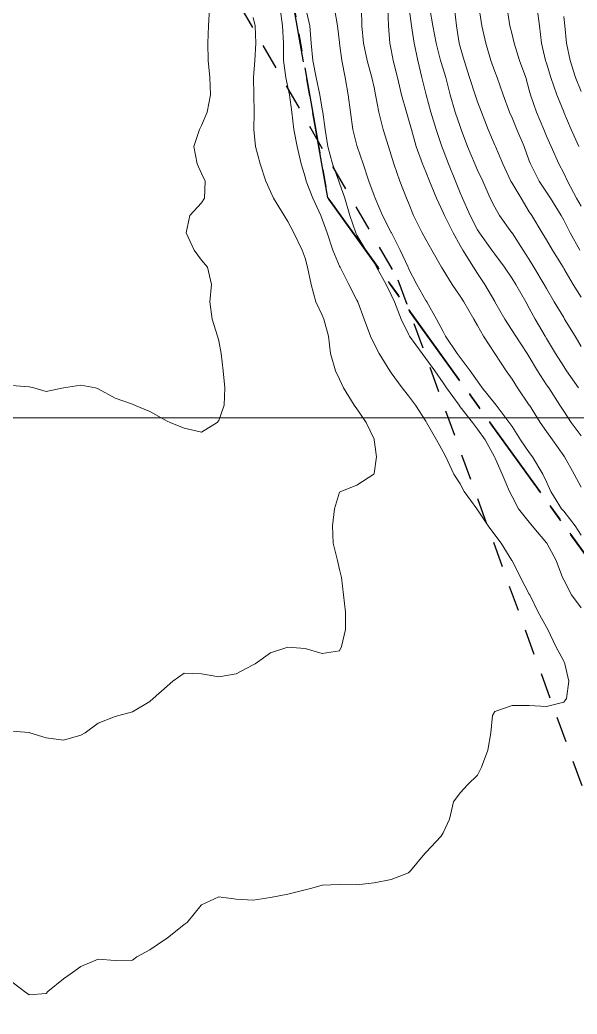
# Model space of a CAD drawing. Header units: centimetres. Extents: x 0 to 642158, y -847 to 649707.
# Drawn here: x 616929.49 to 616945.64, y 620270.09 to 620298.92 of the extents above; entities that cross this region are included whole.
import ezdxf

# ---------------------------------------------------------------- set-up
doc = ezdxf.new("R2010")
doc.units = ezdxf.units.CM
doc.header["$MEASUREMENT"] = 0
doc.linetypes.add('CENTERX2', pattern=[4, 2.5, -0.5, 0.5, -0.5])
doc.linetypes.add('JIS_02_0.7', pattern=[1.35, 0.75, -0.6])
for name, color, linetype, lineweight in [('MEV_grille', 254, 'Continuous', 9), ('WAL_parcellaire agricole', 7, 'JIS_02_0.7', 25), ('WAL_topographie 0.5', 253, 'Continuous', 20)]:
    doc.layers.add(name, color=color, linetype=linetype, lineweight=lineweight)
doc.layers.add('SPW_parcellaire cadastral', color=7, linetype='CENTERX2', lineweight=25, true_color=0xff0542)

# ---------------------------------------------------------------- blocks, each defined once
blk = doc.blocks.new('*U114')
at = {"layer": 'MEV_grille', "transparency": 33554687}
blk.add_lwpolyline([(-1338.461, 0), (1338.461, 0)], dxfattribs=at)
blk = doc.blocks.new('*U115')
at = {"layer": 'MEV_grille', "color": 0, "linetype": 'ByBlock', "lineweight": -2, "transparency": 16777216}
blk.add_blockref('*U114', (0, -2100), dxfattribs=at)

msp = doc.modelspace()

# ---------------------------------------------------------------- linework, layer by layer
at = {"layer": 'SPW_parcellaire cadastral'}
for points in [[(617146.257, 620375.609), (617171.917, 620342.183), (617234.747, 620260.301), (617106.707, 620158.882), (617115.103, 620149.589), (617064.759, 620106.478), (617053.863, 620117.239), (616968.009, 620182.814), (616937.386, 620218.037), (616956.282, 620268.99), (616938.408, 620293.768), (616934.252, 620317.224), (616964.517, 620340.941), (617015.701, 620270.757), (617035.118, 620286.317), (617053.068, 620300.715), (617070.714, 620314.879), (617111.129, 620347.351), (617146.257, 620375.609)], [(616883.906, 620279.593), (616901.931, 620292.499), (616908.788, 620297.285), (616928.003, 620312.33), (616934.252, 620317.224), (616938.408, 620293.768), (616956.282, 620268.99), (616937.386, 620218.037), (616883.906, 620279.593)]]:
    msp.add_lwpolyline(points, dxfattribs=at)
at = {"layer": 'WAL_parcellaire agricole'}
msp.add_lwpolyline([(616814.972, 620053.628), (616740.957, 620187.285), (616763.872, 620197.621), (616785.453, 620210.873), (616845.948, 620253.88), (616873.445, 620272.883), (616895.443, 620289.885), (616917.191, 620305.471), (616928.44, 620312.222), (616940.443, 620291.39), (616945.861, 620276.474), (616947.695, 620267.475), (616936.951, 620221.391), (616939.069, 620211.428), (616952.954, 620195.393), (616968.962, 620184.092), (616986.584, 620171.864), (617004.365, 620160.596), (617008.458, 620154.4)], dxfattribs=at)
at = {"layer": 'WAL_topographie 0.5'}
for points in [[(616929.25, 620288.32), (616929.75, 620288.281), (616929.886, 620288.25), (616930.25, 620288.15), (616930.75, 620288.25), (616930.75, 620288.25), (616931.25, 620288.331), (616931.673, 620288.25), (616931.75, 620288.227), (616932.25, 620287.956), (616932.75, 620287.776), (616932.808, 620287.75), (616933.25, 620287.567), (616933.75, 620287.291), (616933.844, 620287.25), (616934.25, 620287.085), (616934.75, 620286.972), (616935.205, 620287.25), (616935.25, 620287.304), (616935.406, 620287.75), (616935.425, 620288.25), (616935.379, 620288.75), (616935.317, 620289.25), (616935.25, 620289.619), (616935.216, 620289.75), (616935.057, 620290.25), (616934.992, 620290.75), (616935.034, 620291.25), (616934.926, 620291.75), (616934.75, 620291.953), (616934.537, 620292.25), (616934.306, 620292.75), (616934.413, 620293.25), (616934.75, 620293.622), (616934.836, 620293.75), (616934.857, 620294.25), (616934.75, 620294.474), (616934.625, 620294.75), (616934.531, 620295.25), (616934.692, 620295.75), (616934.75, 620295.866), (616934.916, 620296.25), (616935.013, 620296.75), (616934.993, 620297.25), (616934.941, 620297.75), (616934.933, 620298.25), (616934.954, 620298.75), (616934.983, 620299.25)], [(616929.25, 620271.026), (616929.615, 620270.75), (616929.75, 620270.652), (616930.25, 620270.694), (616930.295, 620270.75), (616930.75, 620271.116), (616930.946, 620271.25), (616931.25, 620271.477), (616931.75, 620271.686), (616932.25, 620271.644), (616932.75, 620271.662), (616932.878, 620271.75), (616933.25, 620271.957), (616933.677, 620272.25), (616933.75, 620272.299), (616934.25, 620272.694), (616934.337, 620272.75), (616934.741, 620273.25), (616934.75, 620273.262), (616935.25, 620273.494), (616935.75, 620273.423), (616936.25, 620273.395), (616936.75, 620273.475), (616937.25, 620273.572), (616937.75, 620273.697), (616937.95, 620273.75), (616938.25, 620273.833), (616938.75, 620273.855), (616939.25, 620273.847), (616939.75, 620273.901), (616940.25, 620274), (616940.75, 620274.193), (616940.811, 620274.25), (616941.227, 620274.75), (616941.25, 620274.781), (616941.692, 620275.25), (616941.75, 620275.35), (616941.935, 620275.75), (616942.058, 620276.25), (616942.25, 620276.511), (616942.473, 620276.75), (616942.75, 620277.021), (616942.865, 620277.25), (616943.052, 620277.75), (616943.131, 620278.25), (616943.182, 620278.75), (616943.25, 620278.873), (616943.75, 620279.045), (616944.25, 620279.046), (616944.75, 620279.009), (616945.25, 620279.138), (616945.329, 620279.25), (616945.396, 620279.75), (616945.285, 620280.25), (616945.25, 620280.332), (616945.022, 620280.75), (616944.788, 620281.25), (616944.75, 620281.316), (616944.504, 620281.75), (616944.261, 620282.25), (616944.25, 620282.273), (616943.995, 620282.75), (616943.75, 620283.246), (616943.748, 620283.25), (616943.433, 620283.75), (616943.25, 620283.988), (616943.059, 620284.25), (616942.75, 620284.72), (616942.726, 620284.75), (616942.366, 620285.25), (616942.25, 620285.469), (616942.059, 620285.75), (616941.832, 620286.25), (616941.75, 620286.403), (616941.564, 620286.75), (616941.274, 620287.25), (616941.25, 620287.288), (616940.953, 620287.75), (616940.75, 620288.018), (616940.563, 620288.25), (616940.25, 620288.689), (616940.209, 620288.75), (616939.897, 620289.25), (616939.75, 620289.531), (616939.648, 620289.75), (616939.468, 620290.25), (616939.276, 620290.75), (616939.25, 620290.798), (616939.02, 620291.25), (616938.766, 620291.75), (616938.75, 620291.782), (616938.559, 620292.25), (616938.394, 620292.75), (616938.25, 620293.145), (616938.203, 620293.25), (616937.972, 620293.75), (616937.782, 620294.25), (616937.75, 620294.368), (616937.639, 620294.75), (616937.518, 620295.25), (616937.426, 620295.75), (616937.364, 620296.25), (616937.296, 620296.75), (616937.25, 620296.97), (616937.194, 620297.25), (616937.127, 620297.75), (616937.122, 620298.25), (616937.101, 620298.75), (616937.025, 620299.25)], [(616945.75, 620281.879), (616945.478, 620282.25), (616945.25, 620282.684), (616945.216, 620282.75), (616945.029, 620283.25), (616944.757, 620283.75), (616944.75, 620283.758), (616944.333, 620284.25), (616944.25, 620284.356), (616943.939, 620284.75), (616943.75, 620285.099), (616943.674, 620285.25), (616943.464, 620285.75), (616943.25, 620286.239), (616943.245, 620286.25), (616942.967, 620286.75), (616942.75, 620287.053), (616942.605, 620287.25), (616942.25, 620287.701), (616942.213, 620287.75), (616941.854, 620288.25), (616941.75, 620288.399), (616941.508, 620288.75), (616941.25, 620289.108), (616941.141, 620289.25), (616940.782, 620289.75), (616940.75, 620289.812), (616940.533, 620290.25), (616940.34, 620290.75), (616940.25, 620290.949), (616940.1, 620291.25), (616939.826, 620291.75), (616939.75, 620291.886), (616939.509, 620292.25), (616939.25, 620292.682), (616939.219, 620292.75), (616939.053, 620293.25), (616938.9, 620293.75), (616938.75, 620294.192), (616938.729, 620294.25), (616938.542, 620294.75), (616938.412, 620295.25), (616938.332, 620295.75), (616938.263, 620296.25), (616938.25, 620296.331), (616938.177, 620296.75), (616938.069, 620297.25), (616937.973, 620297.75), (616937.929, 620298.25), (616937.886, 620298.75), (616937.777, 620299.25)], [(616945.75, 620283.98), (616945.578, 620284.25), (616945.25, 620284.677), (616945.187, 620284.75), (616944.875, 620285.25), (616944.75, 620285.53), (616944.643, 620285.75), (616944.342, 620286.25), (616944.25, 620286.378), (616943.999, 620286.75), (616943.75, 620287.133), (616943.67, 620287.25), (616943.288, 620287.75), (616943.25, 620287.799), (616942.888, 620288.25), (616942.75, 620288.447), (616942.532, 620288.75), (616942.25, 620289.134), (616942.164, 620289.25), (616941.825, 620289.75), (616941.75, 620289.888), (616941.562, 620290.25), (616941.277, 620290.75), (616941.25, 620290.791), (616940.992, 620291.25), (616940.75, 620291.719), (616940.735, 620291.75), (616940.508, 620292.25), (616940.253, 620292.75), (616940.25, 620292.757), (616939.993, 620293.25), (616939.781, 620293.75), (616939.75, 620293.831), (616939.601, 620294.25), (616939.431, 620294.75), (616939.259, 620295.25), (616939.25, 620295.284), (616939.139, 620295.75), (616939.068, 620296.25), (616939.003, 620296.75), (616938.912, 620297.25), (616938.818, 620297.75), (616938.752, 620298.25), (616938.75, 620298.265), (616938.688, 620298.75), (616938.6, 620299.25)], [(616945.75, 620285.373), (616945.548, 620285.75), (616945.273, 620286.25), (616945.25, 620286.283), (616944.921, 620286.75), (616944.75, 620286.986), (616944.567, 620287.25), (616944.253, 620287.75), (616944.25, 620287.755), (616943.911, 620288.25), (616943.75, 620288.501), (616943.576, 620288.75), (616943.25, 620289.246), (616943.247, 620289.25), (616942.923, 620289.75), (616942.75, 620290.059), (616942.642, 620290.25), (616942.35, 620290.75), (616942.25, 620290.909), (616942.011, 620291.25), (616941.75, 620291.677), (616941.706, 620291.75), (616941.422, 620292.25), (616941.25, 620292.551), (616941.145, 620292.75), (616940.898, 620293.25), (616940.75, 620293.617), (616940.695, 620293.75), (616940.5, 620294.25), (616940.328, 620294.75), (616940.25, 620295), (616940.168, 620295.25), (616940.013, 620295.75), (616939.89, 620296.25), (616939.796, 620296.75), (616939.75, 620296.959), (616939.687, 620297.25), (616939.548, 620297.75), (616939.443, 620298.25), (616939.4, 620298.75), (616939.391, 620299.25)], [(616945.75, 620286.867), (616945.465, 620287.25), (616945.25, 620287.573), (616945.136, 620287.75), (616944.814, 620288.25), (616944.75, 620288.346), (616944.491, 620288.75), (616944.25, 620289.151), (616944.186, 620289.25), (616943.856, 620289.75), (616943.75, 620289.921), (616943.542, 620290.25), (616943.252, 620290.75), (616943.25, 620290.754), (616942.962, 620291.25), (616942.75, 620291.568), (616942.632, 620291.75), (616942.322, 620292.25), (616942.25, 620292.379), (616942.04, 620292.75), (616941.788, 620293.25), (616941.75, 620293.338), (616941.558, 620293.75), (616941.36, 620294.25), (616941.25, 620294.519), (616941.153, 620294.75), (616940.97, 620295.25), (616940.831, 620295.75), (616940.75, 620296.049), (616940.692, 620296.25), (616940.549, 620296.75), (616940.426, 620297.25), (616940.305, 620297.75), (616940.25, 620298.051), (616940.21, 620298.25), (616940.17, 620298.75), (616940.147, 620299.25)], [(616945.672, 620288.25), (616945.33, 620288.75), (616945.25, 620288.875), (616945.013, 620289.25), (616944.75, 620289.684), (616944.71, 620289.75), (616944.418, 620290.25), (616944.25, 620290.563), (616944.145, 620290.75), (616943.858, 620291.25), (616943.75, 620291.425), (616943.531, 620291.75), (616943.25, 620292.132), (616943.165, 620292.25), (616942.806, 620292.75), (616942.75, 620292.836), (616942.533, 620293.25), (616942.315, 620293.75), (616942.25, 620293.91), (616942.115, 620294.25), (616941.904, 620294.75), (616941.75, 620295.154), (616941.714, 620295.25), (616941.555, 620295.75), (616941.401, 620296.25), (616941.259, 620296.75), (616941.25, 620296.785), (616941.134, 620297.25), (616941.017, 620297.75), (616940.917, 620298.25), (616940.838, 620298.75), (616940.77, 620299.25)], [(616945.75, 620289.456), (616945.579, 620289.75), (616945.275, 620290.25), (616945.25, 620290.29), (616944.972, 620290.75), (616944.75, 620291.13), (616944.683, 620291.25), (616944.386, 620291.75), (616944.25, 620291.973), (616944.076, 620292.25), (616943.75, 620292.745), (616943.746, 620292.75), (616943.389, 620293.25), (616943.25, 620293.489), (616943.117, 620293.75), (616942.899, 620294.25), (616942.75, 620294.568), (616942.669, 620294.75), (616942.458, 620295.25), (616942.278, 620295.75), (616942.25, 620295.828), (616942.105, 620296.25), (616941.958, 620296.75), (616941.827, 620297.25), (616941.75, 620297.507), (616941.68, 620297.75), (616941.548, 620298.25), (616941.45, 620298.75), (616941.369, 620299.25)], [(616945.75, 620290.887), (616945.525, 620291.25), (616945.25, 620291.716), (616945.23, 620291.75), (616944.92, 620292.25), (616944.75, 620292.543), (616944.623, 620292.75), (616944.319, 620293.25), (616944.25, 620293.359), (616944.01, 620293.75), (616943.75, 620294.188), (616943.715, 620294.25), (616943.48, 620294.75), (616943.267, 620295.25), (616943.25, 620295.289), (616943.054, 620295.75), (616942.86, 620296.25), (616942.75, 620296.545), (616942.681, 620296.75), (616942.517, 620297.25), (616942.358, 620297.75), (616942.25, 620298.142), (616942.221, 620298.25), (616942.143, 620298.75), (616942.084, 620299.25)], [(616945.716, 620292.25), (616945.434, 620292.75), (616945.25, 620293.113), (616945.175, 620293.25), (616944.866, 620293.75), (616944.75, 620293.931), (616944.536, 620294.25), (616944.281, 620294.75), (616944.25, 620294.832), (616944.1, 620295.25), (616943.893, 620295.75), (616943.75, 620296.08), (616943.673, 620296.25), (616943.494, 620296.75), (616943.315, 620297.25), (616943.25, 620297.426), (616943.136, 620297.75), (616942.988, 620298.25), (616942.877, 620298.75), (616942.799, 620299.25)], [(616945.75, 620293.518), (616945.619, 620293.75), (616945.354, 620294.25), (616945.25, 620294.479), (616945.11, 620294.75), (616944.884, 620295.25), (616944.75, 620295.556), (616944.669, 620295.75), (616944.462, 620296.25), (616944.289, 620296.75), (616944.25, 620296.888), (616944.146, 620297.25), (616943.971, 620297.75), (616943.809, 620298.25), (616943.75, 620298.502), (616943.689, 620298.75), (616943.613, 620299.25)], [(616945.689, 620295.25), (616945.468, 620295.75), (616945.254, 620296.25), (616945.25, 620296.259), (616945.048, 620296.75), (616944.875, 620297.25), (616944.75, 620297.666), (616944.723, 620297.75), (616944.602, 620298.25), (616944.542, 620298.75), (616944.481, 620299.25)], [(616929.25, 620278.295), (616929.75, 620278.258), (616929.773, 620278.25), (616930.25, 620278.11), (616930.75, 620278.041), (616931.25, 620278.181), (616931.38, 620278.25), (616931.75, 620278.528), (616932.25, 620278.72), (616932.357, 620278.75), (616932.75, 620278.856), (616933.25, 620279.158), (616933.352, 620279.25), (616933.75, 620279.6), (616933.92, 620279.75), (616934.25, 620279.98), (616934.75, 620279.963), (616935.25, 620279.87), (616935.75, 620279.958), (616936.25, 620280.222), (616936.304, 620280.25), (616936.75, 620280.574), (616937.25, 620280.731), (616937.75, 620280.696), (616938.25, 620280.554), (616938.75, 620280.632), (616938.809, 620280.75), (616938.924, 620281.25), (616938.919, 620281.75), (616938.868, 620282.25), (616938.81, 620282.75), (616938.75, 620282.99), (616938.689, 620283.25), (616938.561, 620283.75), (616938.542, 620284.25), (616938.6, 620284.75), (616938.75, 620285.225), (616938.786, 620285.25), (616939.25, 620285.436), (616939.743, 620285.75), (616939.75, 620285.772), (616939.817, 620286.25), (616939.758, 620286.75), (616939.75, 620286.77), (616939.52, 620287.25), (616939.25, 620287.648), (616939.171, 620287.75), (616938.865, 620288.25), (616938.75, 620288.509), (616938.633, 620288.75), (616938.484, 620289.25), (616938.427, 620289.75), (616938.297, 620290.25), (616938.25, 620290.359), (616938.067, 620290.75), (616937.93, 620291.25), (616937.826, 620291.75), (616937.75, 620292.015), (616937.662, 620292.25), (616937.421, 620292.75), (616937.25, 620293.08), (616937.143, 620293.25), (616936.84, 620293.75), (616936.75, 620293.952), (616936.614, 620294.25), (616936.45, 620294.75), (616936.318, 620295.25), (616936.264, 620295.75), (616936.271, 620296.25), (616936.268, 620296.75), (616936.258, 620297.25), (616936.291, 620297.75), (616936.328, 620298.25), (616936.303, 620298.75), (616936.25, 620298.997)], [(616945.75, 620296.849), (616945.585, 620297.25), (616945.432, 620297.75), (616945.331, 620298.25), (616945.281, 620298.75), (616945.25, 620299.022)]]:
    msp.add_lwpolyline(points, dxfattribs=at)

# ---------------------------------------------------------------- block references
at = {"layer": 'MEV_grille', "transparency": 33554687}
msp.add_blockref('*U115', (616669.481, 622387.381), dxfattribs=at)

doc.saveas('drawing.dxf')
